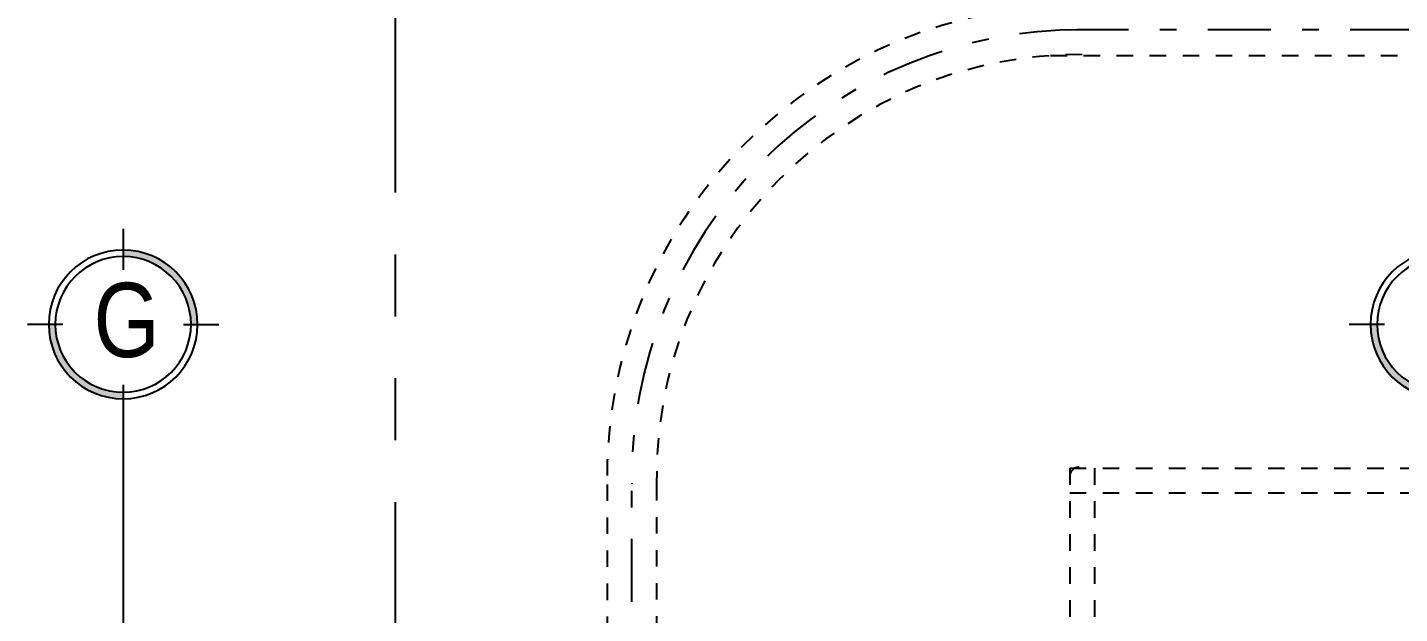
# Model space of a CAD drawing. Extents: x -28 to 149, y -33 to 76.
# Drawn here: x 47.42 to 55.72, y 35.74 to 39.29 of the extents above; entities that cross this region are included whole.
import ezdxf

# ---------------------------------------------------------------- set-up
doc = ezdxf.new("R2010")
doc.units = 0
for name, pattern in [('CENTER', [2, 1.25, -0.25, 0.25, -0.25]), ('DASHDOT2', [12.7, 6.35, -3.175, 0, -3.175]), ('PHANTOM2', [1.25, 0.625, -0.125, 0.125, -0.125, 0.125, -0.125]), ('STYLE_01', [0.15, 0.1, -0.05])]:
    doc.linetypes.add(name, pattern=pattern)
for name, color, linetype in [('arq-ejes', 1, 'DASHDOT2'), ('arq-ejes-circulo', 3, 'Continuous'), ('arq-ejes-principales', 1, 'CENTER'), ('arq-ejes-text', 2, 'Continuous'), ('arq-indicacion de corte', 5, 'PHANTOM2'), ('arq-proyeccion', 251, 'STYLE_01')]:
    doc.layers.add(name, color=color, linetype=linetype)
doc.styles.add('dape 2', font='ARIALN.TTF', dxfattribs={"height": 2.5})

# ---------------------------------------------------------------- blocks, each defined once
blk = doc.blocks.new('*U156')
at = {"linetype": 'Continuous'}
h = blk.add_hatch(color=251, dxfattribs=at)
h.paths.add_polyline_path([(0.1643, 0.326), (0.1803, 0.326, -0.414214), (0, 0.1457), (0, 0.1617, 0.414214)])
h.paths.add_polyline_path([(-0.1643, 0.326), (-0.1803, 0.326, -0.414214), (0, 0.5063), (0, 0.4903, 0.414214)])
for p, q in [((0, 0.5577), (0, 0.4724)), ((0, 0.5432), (0, 0.4579)), ((-0.1464, 0.326), (-0.2317, 0.326)), ((0.1464, 0.326), (0.2317, 0.326)), ((0, 0.1796), (0, 0.0943))]:
    blk.add_line(p, q, dxfattribs=at)
at = {"linetype": 'CENTER', "ltscale": 0.7}
blk.add_line((0, 0.1457), (0, 0.1457), dxfattribs=at)
at = {"linetype": 'Continuous'}
for radius in [0.1803, 0.1643]:
    blk.add_circle((0, 0.326), radius, dxfattribs=at)

msp = doc.modelspace()

# ---------------------------------------------------------------- linework, layer by layer
at = {"layer": 'arq-ejes', "ltscale": 0.06}
for p, q in [((56.6697, 39.2768), (53.7721, 39.2768)), ((51.0789, 34.95), (51.0789, 36.5259))]:
    msp.add_line(p, q, dxfattribs=at)
msp.add_arc((53.7865, 36.5688), 2.708, 89.62434, 180.90695, dxfattribs=at)
at = {"layer": 'arq-ejes-principales'}
msp.add_line((48, 36.9128), (48, -2.6791), dxfattribs=at)
at = {"layer": 'arq-indicacion de corte', "ltscale": 3}
msp.add_line((49.6461, 40.1657), (49.6461, -7.9084), dxfattribs=at)
at = {"layer": 'arq-proyeccion'}
for p, q in [((53.6124, 39.1209), (56.8444, 39.1209)), ((53.7289, 36.6209), (56.8444, 36.6209)), ((53.7289, 36.6209), (53.7289, 34.835)), ((53.8789, 36.6209), (53.8789, 34.835)), ((50.9289, 36.5221), (50.9289, 34.9)), ((51.2289, 36.5247), (51.2289, 34.9)), ((51.2289, 36.5247), (51.2289, 34.9)), ((53.7289, 36.4709), (56.8444, 36.4709))]:
    msp.add_line(p, q, dxfattribs=at)
for radius, end in [(2.858, 180.93569), (2.558, 180.98903), (0.058, 180.98903)]:
    msp.add_arc((53.7865, 36.5688), radius, 89.62434, end, dxfattribs=at)

# ---------------------------------------------------------------- block references
at = {"layer": 'arq-ejes-circulo', "xscale": -2.5, "yscale": 2.5, "zscale": 2.5}
for p in [(48, 36.677), (56, 36.677)]:
    msp.add_blockref('*U156', p, dxfattribs=at)

# ---------------------------------------------------------------- texts
at = {"layer": 'arq-ejes-text', "insert": (47.8206, 37.744), "char_height": 0.45, "width": 0.353005, "attachment_point": 1, "style": 'dape 2'}
msp.add_mtext('G', dxfattribs=at)

doc.saveas('drawing.dxf')
